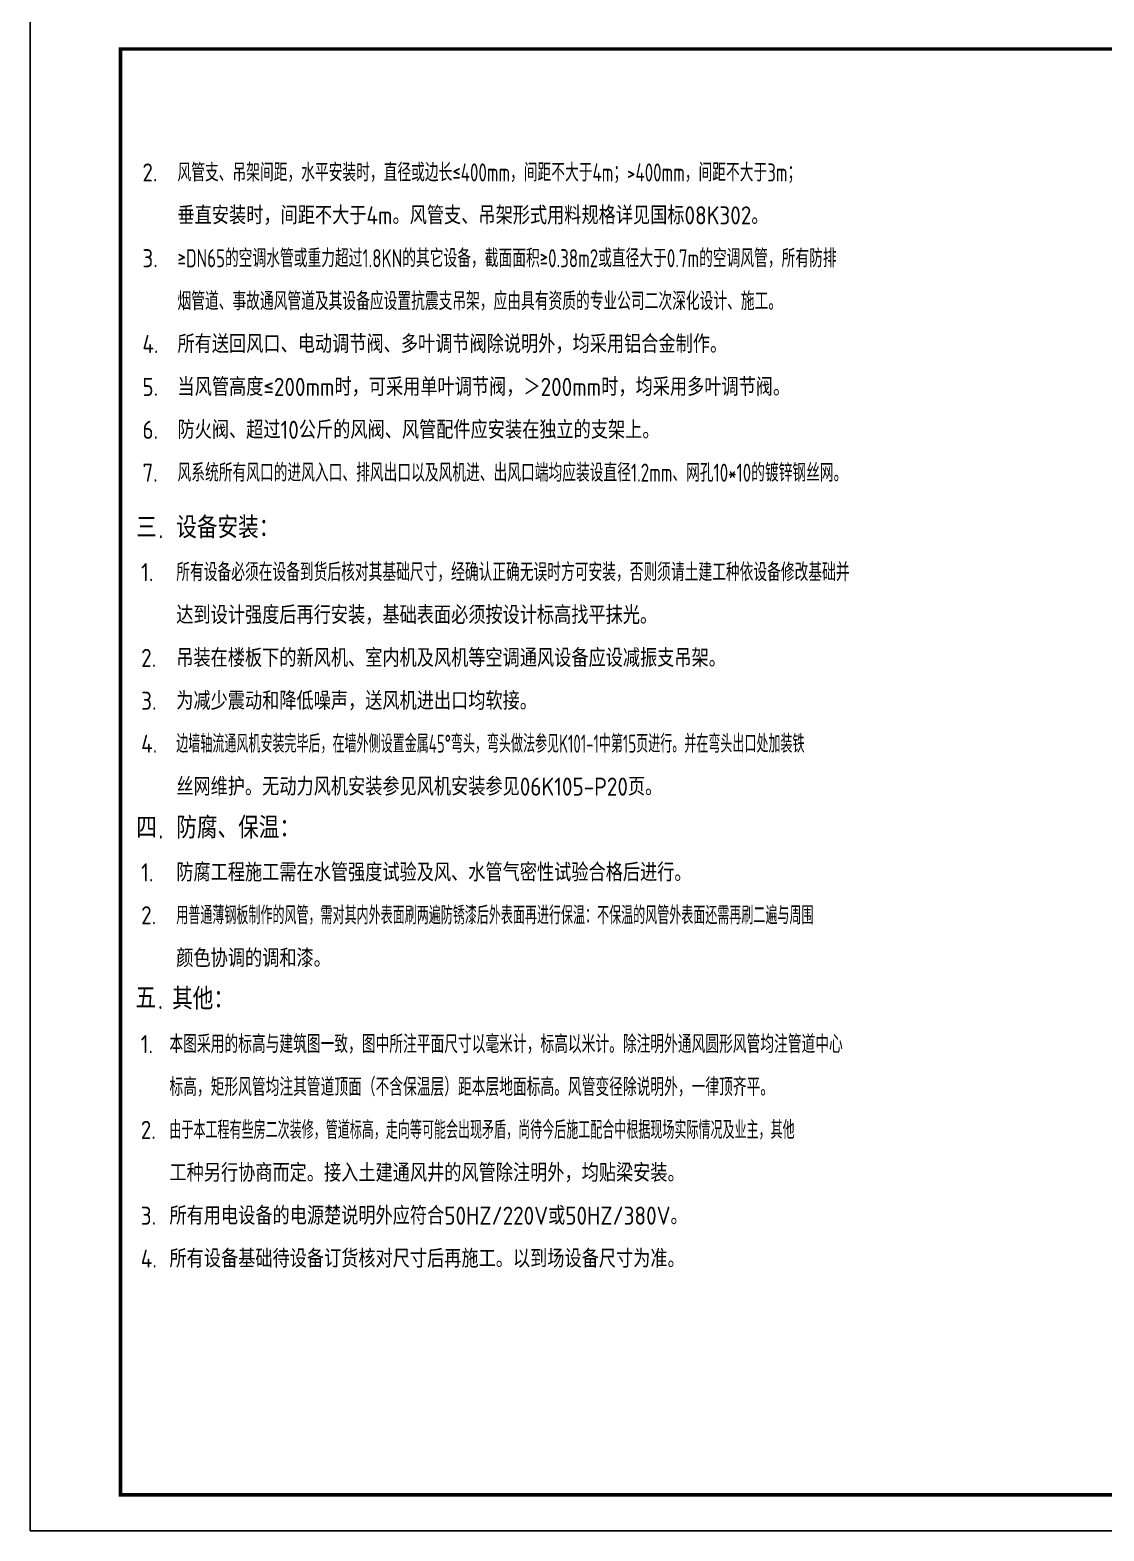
# Model space of a CAD drawing. Extents: x 5188914 to 7068445, y -542675 to 2032183.
# Drawn here: x 5193907 to 5223607, y -363337 to -321812 of the extents above; entities that cross this region are included whole.
import ezdxf

# ---------------------------------------------------------------- set-up
doc = ezdxf.new("R2010")
doc.units = 0
doc.header["$LTSCALE"] = 1000
doc.header["$MEASUREMENT"] = 0
doc.layers.add('PUB_TEXT', color=7, linetype='CONTINUOUS')
doc.layers.add('TH_TITLE', color=7, linetype='CONTINUOUS')
doc.styles.get("Standard").update_dxf_attribs({"font": 'SCEIE', "bigfont": 'SCEIC'})

msp = doc.modelspace()

# ---------------------------------------------------------------- linework, layer by layer
at = {"layer": 'TH_TITLE'}
msp.add_lwpolyline([(5193907.2, -363337.3), (5253307.2, -363337.3), (5253307.2, -321337.3), (5193907.2, -321337.3)], close=True, dxfattribs=at)
at = {"layer": 'TH_TITLE', "const_width": 100}
msp.add_lwpolyline([(5196407.2, -362337.3), (5252307.2, -362337.3), (5252307.2, -322337.3), (5196407.2, -322337.3)], close=True, dxfattribs=at)

# ---------------------------------------------------------------- texts
at = {"layer": 'PUB_TEXT', "lineweight": 0}
for s, height, p in [('2.  ', 500, (5197014.9, -326003.1)), ('垂直安装时，间距不大于4m。风管支、吊架形式用料规格详见国标08K302。', 500, (5197986, -327189.7)), ('3.  ', 500, (5197014.9, -328376.3)), ('4.  ', 500, (5197014.9, -330749.5)), ('所有送回风口、电动调节阀、多叶调节阀除说明外，均采用铝合金制作。', 500, (5197986, -330749.5)), ('5.  ', 500, (5197014.9, -331936.1)), ('当风管高度≤200mm时，可采用单叶调节阀，＞200mm时，均采用多叶调节阀。', 500, (5197986, -331936.1)), ('防火阀、超过10公斤的风阀、风管配件应安装在独立的支架上。', 500, (5197986, -333122.6)), ('6.  ', 500, (5197014.9, -333122.6)), ('7.  ', 500, (5197014.9, -334309.2)), ('三', 600, (5196843.8, -335874.3)), ('设备安装：', 600, (5197951.6, -335874.3)), ('.', 600, (5197450.6, -335874.3)), ('1.  ', 500, (5196980.5, -337060.8)), ('达到设计强度后再行安装，基础表面必须按设计标高找平抹光。', 500, (5197951.6, -338247.4)), ('2.  ', 500, (5196980.5, -339434)), ('吊装在楼板下的新风机、室内机及风机等空调通风设备应设减振支吊架。', 500, (5197951.6, -339434)), ('为减少震动和降低噪声，送风机进出口均软接。', 500, (5197951.6, -340620.6)), ('3.  ', 500, (5196980.5, -340620.6)), ('4.  ', 500, (5196980.5, -341807.2)), ('丝网维护。无动力风机安装参见风机安装参见06K105-P20页。', 500, (5197951.6, -342993.8)), ('四', 600, (5196843.8, -344180.4)), ('防腐、保温：', 600, (5197951.6, -344180.4)), ('.', 600, (5197450.6, -344180.4)), ('1.  ', 500, (5196980.5, -345367)), ('防腐工程施工需在水管强度试验及风、水管气密性试验合格后进行。', 500, (5197951.6, -345367)), ('2.  ', 500, (5196980.5, -346553.5)), ('颜色协调的调和漆。', 500, (5197951.6, -347740.1)), ('五', 600, (5196820.8, -348891.3)), ('其他：', 600, (5197836.7, -348911.9)), ('.', 600, (5197437, -348897.6)), ('1.', 500, (5196969.3, -350118.1)), ('2.', 500, (5196969.3, -352491.3)), ('工种另行协商而定。接入土建通风井的风管除注明外，均贴梁安装。', 500, (5197763.1, -353677.9)), ('3.', 500, (5196969.3, -354864.5)), ('所有用电设备的电源楚说明外应符合50HZ/220V或50HZ/380V。', 500, (5197763.1, -354864.5)), ('4.', 500, (5196969.3, -356051.1)), ('所有设备基础待设备订货核对尺寸后再施工。以到场设备尺寸为准。', 500, (5197763.1, -356051.1))]:
    msp.add_text(s, height=height, dxfattribs=at).set_placement(p)
for s, width, p in [('风管支、吊架间距，水平安装时，直径或边长≤400mm，间距不大于4m；>400mm，间距不大于3m；', 0.8, (5197986, -326003.1)), ('≥DN65的空调水管或重力超过1.8KN的其它设备，截面面积≥0.38m2或直径大于0.7m的空调风管，所有防排', 0.8, (5197986, -328376.3)), ('烟管道、事故通风管道及其设备应设置抗震支吊架，应由具有资质的专业公司二次深化设计、施工。', 0.8, (5197986, -329562.9)), ('风系统所有风口的进风入口、排风出口以及风机进、出风口端均应装设直径1.2mm、网孔10*10的镀锌钢丝网。', 0.8, (5197986, -334309.2)), ('所有设备必须在设备到货后核对其基础尺寸，经确认正确无误时方可安装，否则须请土建工种依设备修改基础并', 0.8, (5197951.6, -337060.8)), ('边墙轴流通风机安装完毕后，在墙外侧设置金属45%%D弯头，弯头做法参见K101-1中第15页进行。并在弯头出口处加装铁', 0.7, (5197951.6, -341807.2)), ('用普通薄钢板制作的风管，需对其内外表面刷两遍防锈漆后外表面再进行保温：不保温的风管外表面还需再刷二遍与周围', 0.7, (5197951.6, -346553.5)), ('本图采用的标高与建筑图一致，图中所注平面尺寸以毫米计，标高以米计。除注明外通风圆形风管均注管道中心', 0.8, (5197763.1, -350118.1)), ('标高，矩形风管均注其管道顶面（不含保温层）距本层地面标高。风管变径除说明外，一律顶齐平。', 0.8, (5197763.1, -351304.7)), ('由于本工程有些房二次装修，管道标高，走向等可能会出现矛盾，尚待今后施工配合中根据现场实际情况及业主，其他', 0.7, (5197763.1, -352491.3))]:
    msp.add_text(s, height=500, dxfattribs=dict(at, width=width)).set_placement(p)

doc.saveas('drawing.dxf')
